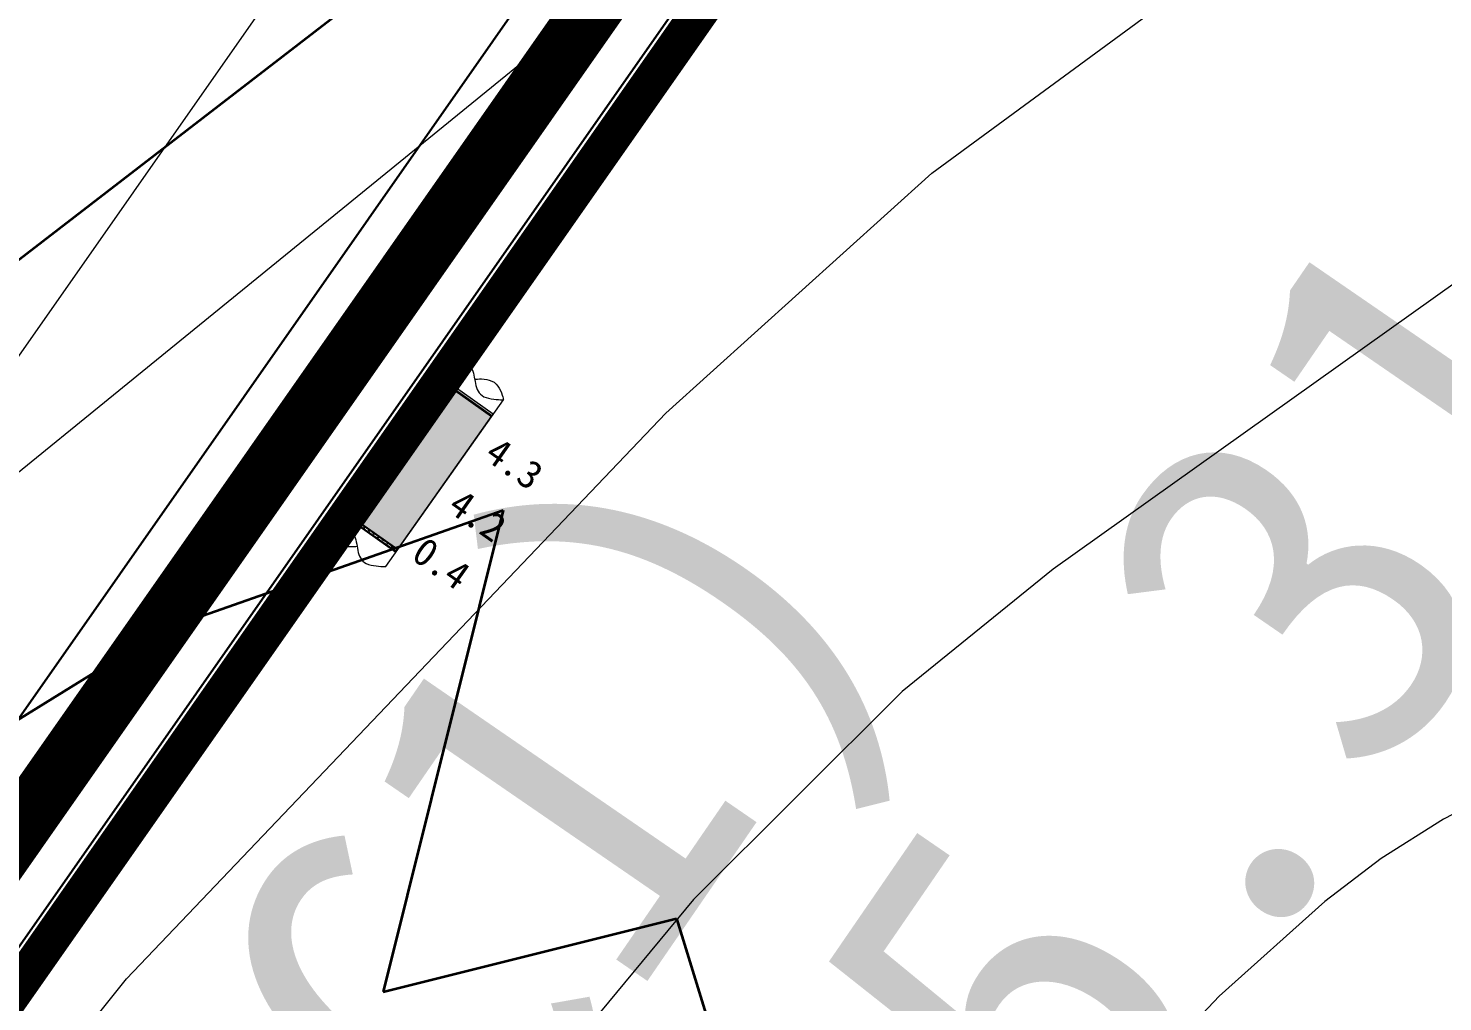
# Model space of a CAD drawing. Header units: inches. Extents: x 36473197 to 36486087, y 3899343 to 3911260.
# Drawn here: x 36480407.9 to 36480608.9, y 3905572.8 to 3905711.1 of the extents above; entities that cross this region are included whole.
import ezdxf

# ---------------------------------------------------------------- set-up
doc = ezdxf.new("R2010")
doc.units = ezdxf.units.IN
doc.header["$MEASUREMENT"] = 0
doc.linetypes.add('ACAD_ISO02W100', pattern=[15, 12, -3])
doc.linetypes.add('虚线', pattern=[0.0045, 0.00175, -0.001, 0.00175])
doc.layers.get('Defpoints').update_dxf_attribs({"lineweight": 0})
doc.layers.add('0，2022年3季度接续', color=3, linetype='Continuous')
doc.layers.add('0，2022年4季度接续', color=40, linetype='ACAD_ISO02W100')
for name, color, linetype, lineweight in [('4煤底板等值线', 7, 'Continuous', 0), ('可采边界', 7, 'Continuous', 0), ('四盘区泄水巷设计', 7, 'Continuous', 0), ('四盘区辅运巷', 7, 'Continuous', 0), ('小柱状', 7, 'Continuous', 0), ('居民地', 7, 'Continuous', 0), ('巷道', 7, 'Continuous', 0), ('巷道注记', 7, 'Continuous', 0)]:
    doc.layers.add(name, color=color, linetype=linetype, lineweight=lineweight)
doc.styles.add('仿宋', font='simfang.ttf')
doc.styles.add('宋体', font='SIMSUN.TTC')
doc.styles.add('黑体', font='simhei.ttf')
doc.dimstyles.get("Standard").update_dxf_attribs({"dimtxt": 30, "dimasz": 20, "dimexe": 0.18, "dimexo": 0.0625, "dimgap": 0.09, "dimtad": 1, "dimdec": 0, "dimzin": 0, "dimdsep": 46, "dimtxsty": '仿宋', "dimcen": 0.09, "dimclrd": 150, "dimclre": 150, "dimadec": 0, "dimazin": 0, "dimtfac": 1, "dimtdec": 0, "dimtofl": 0, "dimtmove": 0, "dimatfit": 3, "dimfxl": 1, "dimtolj": 1, "dimtzin": 0, "dimlwd": 0, "dimarcsym": 0})

# ---------------------------------------------------------------- blocks, each defined once
blk = doc.blocks.new('*D204')
at = {"layer": 'Defpoints', "color": 0, "transparency": 16777216}
for p in [(36476925.52, 3911082.36), (36486060.15, 3904950.04), (36485936.09, 3904772.87)]:
    blk.add_point(p, dxfattribs=at)
at = {"layer": '四盘区辅运巷', "color": 150, "lineweight": -2, "transparency": 16777216}
for p, q in [((36476925.55, 3911082.41), (36477049.68, 3911259.68)), ((36485936.12, 3904772.92), (36486060.25, 3904950.19))]:
    blk.add_line(p, q, dxfattribs=at)
at = {"layer": '四盘区辅运巷', "color": 150, "lineweight": 0, "transparency": 16777216}
blk.add_line((36477065.96, 3911248.06), (36486043.76, 3904961.51), dxfattribs=at)
at = {"layer": '四盘区辅运巷', "color": 150, "transparency": 16777216}
for points in [[(36477067.87, 3911250.79), (36477064.05, 3911245.33), (36477049.58, 3911259.53)], [(36486045.68, 3904964.24), (36486041.85, 3904958.78), (36486060.15, 3904950.04)]]:
    blk.add_solid(points, dxfattribs=at)
at = {"layer": '四盘区辅运巷', "color": 0, "transparency": 16777216, "insert": (36481563.62, 3908117.29), "char_height": 30, "attachment_point": 5, "rotation": 324.9991, "style": '仿宋'}
blk.add_mtext('\\A1;1100', dxfattribs=at)
blk = doc.blocks.new('*D224')
at = {"layer": 'Defpoints', "color": 0, "transparency": 16777216}
for p in [(36480515.91, 3905753.51), (36480019.68, 3905112.14), (36480051.32, 3905089.99)]:
    blk.add_point(p, dxfattribs=at)
at = {"layer": '可采边界', "color": 150, "lineweight": -2, "transparency": 16777216}
for p, q in [((36480515.86, 3905753.54), (36480484.13, 3905775.76)), ((36480051.27, 3905090.03), (36480019.54, 3905112.25))]:
    blk.add_line(p, q, dxfattribs=at)
at = {"layer": '可采边界', "color": 150, "lineweight": 0, "transparency": 16777216}
blk.add_line((36480472.81, 3905759.28), (36480031.16, 3905128.53), dxfattribs=at)
at = {"layer": '可采边界', "color": 150, "transparency": 16777216}
for points in [[(36480475.54, 3905757.36), (36480470.07, 3905761.19), (36480484.28, 3905775.66)], [(36480033.89, 3905126.61), (36480028.43, 3905130.44), (36480019.68, 3905112.14)]]:
    blk.add_solid(points, dxfattribs=at)
at = {"layer": '可采边界', "color": 0, "transparency": 16777216, "insert": (36480264.48, 3905435.15), "char_height": 30, "attachment_point": 5, "rotation": 235.0004, "style": '仿宋'}
blk.add_mtext('\\A1;810', dxfattribs=at)

msp = doc.modelspace()

# ---------------------------------------------------------------- hatches: boundary and pattern name
at = {"layer": '小柱状', "lineweight": 0}
h = msp.add_hatch(dxfattribs=at)
h.set_pattern_fill('细粒砂岩_1', color=256, scale=100, angle=-35, style=0, pattern_type=2)
h.set_pattern_definition([(145, (36480465.8457, 3905655.9683), (-0.344146, -0.49149), [0.007222, -0.592778]), (145, (36480465.8499, 3905655.9666), (-0.344146, -0.49149), [0.016, -0.584]), (145, (36480465.8525, 3905655.966), (-0.344146, -0.49149), [0.021, -0.579]), (145, (36480465.85494, 3905655.9655), (-0.344146, -0.49149), [0.02552, -0.57448]), (145, (36480465.8566, 3905655.9656), (-0.344146, -0.49149), [0.02812, -0.57188]), (145, (36480465.8582, 3905655.9657), (-0.344146, -0.49149), [0.03072, -0.56928]), (145, (36480465.85986, 3905655.96575), (-0.344146, -0.49149), [0.03332, -0.56668]), (145, (36480465.8614, 3905655.9659), (-0.344146, -0.49149), [0.035708, -0.564292]), (145, (36480465.8626, 3905655.96626), (-0.344146, -0.49149), [0.037246, -0.562754]), (145, (36480465.8638, 3905655.96664), (-0.344146, -0.49149), [0.038785, -0.561215]), (145, (36480465.865, 3905655.967), (-0.344146, -0.49149), [0.040323, -0.559677]), (145, (36480465.8662, 3905655.9674), (-0.344146, -0.49149), [0.04186, -0.55814]), (145, (36480465.86743, 3905655.9678), (-0.344146, -0.49149), [9e-17, -0.6]), (145, (36480465.86743, 3905655.9678), (-0.344146, -0.49149), [0.0434, -0.5566]), (145, (36480465.86833, 3905655.96836), (-0.344146, -0.49149), [0.0442, -0.5558]), (145, (36480465.86923, 3905655.96895), (-0.344146, -0.49149), [0.045, -0.555]), (145, (36480465.87013, 3905655.96954), (-0.344146, -0.49149), [0.0458, -0.5542]), (145, (36480465.87104, 3905655.97013), (-0.344146, -0.49149), [0.0466, -0.5534]), (145, (36480465.87194, 3905655.9707), (-0.344146, -0.49149), [0.0474, -0.5526]), (145, (36480465.87284, 3905655.9713), (-0.344146, -0.49149), [4e-17, -0.6]), (145, (36480465.87284, 3905655.9713), (-0.344146, -0.49149), [0.0482, -0.5518]), (145, (36480465.8735, 3905655.97205), (-0.344146, -0.49149), [0.048477, -0.551523]), (145, (36480465.8742, 3905655.9728), (-0.344146, -0.49149), [0.048754, -0.551246]), (145, (36480465.8749, 3905655.97353), (-0.344146, -0.49149), [0.04903, -0.55097]), (145, (36480465.8756, 3905655.9743), (-0.344146, -0.49149), [0.049308, -0.550692]), (145, (36480465.8763, 3905655.975), (-0.344146, -0.49149), [0.049585, -0.550415]), (145, (36480465.87696, 3905655.97575), (-0.344146, -0.49149), [0.04986, -0.55014]), (145, (36480465.87753, 3905655.97657), (-0.344146, -0.49149), [0.04986, -0.55014]), (145, (36480465.878, 3905655.97747), (-0.344146, -0.49149), [0.049585, -0.550415]), (145, (36480465.87845, 3905655.97837), (-0.344146, -0.49149), [0.049308, -0.550692]), (145, (36480465.8789, 3905655.97926), (-0.344146, -0.49149), [0.04903, -0.55097]), (145, (36480465.8794, 3905655.98016), (-0.344146, -0.49149), [0.048754, -0.551246]), (145, (36480465.87983, 3905655.98106), (-0.344146, -0.49149), [0.048477, -0.551523]), (145, (36480465.8803, 3905655.98196), (-0.344146, -0.49149), [0.0482, -0.5518]), (145, (36480465.8408, 3905656.0096), (-0.344146, -0.49149), [4e-17, -0.6]), (145, (36480465.88054, 3905655.983), (-0.344146, -0.49149), [0.0474, -0.5526]), (145, (36480465.8808, 3905655.98406), (-0.344146, -0.49149), [0.0466, -0.5534]), (145, (36480465.88103, 3905655.9851), (-0.344146, -0.49149), [0.0458, -0.5542]), (145, (36480465.8813, 3905655.98615), (-0.344146, -0.49149), [0.045, -0.555]), (145, (36480465.8815, 3905655.9872), (-0.344146, -0.49149), [0.0442, -0.5558]), (145, (36480465.88177, 3905655.98825), (-0.344146, -0.49149), [0.0434, -0.5566]), (145, (36480465.8462, 3905656.01314), (-0.344146, -0.49149), [0, -0.6]), (145, (36480465.8817, 3905655.9895), (-0.344146, -0.49149), [0.04186, -0.55814]), (145, (36480465.88166, 3905655.9908), (-0.344146, -0.49149), [0.040323, -0.559677]), (145, (36480465.8816, 3905655.99203), (-0.344146, -0.49149), [0.038785, -0.561215]), (145, (36480465.88154, 3905655.9933), (-0.344146, -0.49149), [0.037246, -0.562754]), (145, (36480465.8815, 3905655.99455), (-0.344146, -0.49149), [0.035708, -0.564292]), (145, (36480465.8811, 3905655.99606), (-0.344146, -0.49149), [0.03332, -0.56668]), (145, (36480465.8806, 3905655.9976), (-0.344146, -0.49149), [0.03072, -0.56928]), (145, (36480465.8801, 3905655.9992), (-0.344146, -0.49149), [0.02812, -0.57188]), (145, (36480465.8796, 3905656.00075), (-0.344146, -0.49149), [0.02552, -0.57448]), (145, (36480465.87833, 3905656.00287), (-0.344146, -0.49149), [0.021, -0.579]), (145, (36480465.87686, 3905656.0051), (-0.344146, -0.49149), [0.016, -0.584]), (145, (36480465.8749, 3905656.00746), (-0.344146, -0.49149), [0.01011, -0.58989]), (145, (36480465.7848, 3905656.0082), (-0.344146, -0.49149), [0.007222, -0.592778]), (145, (36480465.78895, 3905656.0065), (-0.344146, -0.49149), [0.016, -0.584]), (145, (36480465.79157, 3905656.0059), (-0.344146, -0.49149), [0.021, -0.579]), (145, (36480465.794, 3905656.0054), (-0.344146, -0.49149), [0.02552, -0.57448]), (145, (36480465.7956, 3905656.0055), (-0.344146, -0.49149), [0.02812, -0.57188]), (145, (36480465.79727, 3905656.00555), (-0.344146, -0.49149), [0.03072, -0.56928]), (145, (36480465.7989, 3905656.0056), (-0.344146, -0.49149), [0.03332, -0.56668]), (145, (36480465.80046, 3905656.00576), (-0.344146, -0.49149), [0.035708, -0.564292]), (145, (36480465.80166, 3905656.00613), (-0.344146, -0.49149), [0.037246, -0.562754]), (145, (36480465.80287, 3905656.0065), (-0.344146, -0.49149), [0.038785, -0.561215]), (145, (36480465.80407, 3905656.0069), (-0.344146, -0.49149), [0.040323, -0.559677]), (145, (36480465.8053, 3905656.00727), (-0.344146, -0.49149), [0.04186, -0.55814]), (145, (36480465.8065, 3905656.00765), (-0.344146, -0.49149), [2e-17, -0.6]), (145, (36480465.8065, 3905656.00765), (-0.344146, -0.49149), [0.0434, -0.5566]), (145, (36480465.8074, 3905656.00823), (-0.344146, -0.49149), [0.0442, -0.5558]), (145, (36480465.8083, 3905656.0088), (-0.344146, -0.49149), [0.045, -0.555]), (145, (36480465.8092, 3905656.0094), (-0.344146, -0.49149), [0.0458, -0.5542]), (145, (36480465.8101, 3905656.01), (-0.344146, -0.49149), [0.0466, -0.5534]), (145, (36480465.811, 3905656.0106), (-0.344146, -0.49149), [0.0474, -0.5526]), (145, (36480465.8119, 3905656.0112), (-0.344146, -0.49149), [2e-17, -0.6]), (145, (36480465.8119, 3905656.0112), (-0.344146, -0.49149), [0.0482, -0.5518]), (145, (36480465.8126, 3905656.0119), (-0.344146, -0.49149), [0.048477, -0.551523]), (145, (36480465.81326, 3905656.01266), (-0.344146, -0.49149), [0.048754, -0.551246]), (145, (36480465.81395, 3905656.0134), (-0.344146, -0.49149), [0.04903, -0.55097]), (145, (36480465.81463, 3905656.01414), (-0.344146, -0.49149), [0.049308, -0.550692]), (145, (36480465.8153, 3905656.0149), (-0.344146, -0.49149), [0.049585, -0.550415]), (145, (36480465.816, 3905656.0156), (-0.344146, -0.49149), [0.04986, -0.55014]), (145, (36480465.8166, 3905656.01644), (-0.344146, -0.49149), [0.04986, -0.55014]), (145, (36480465.81704, 3905656.01734), (-0.344146, -0.49149), [0.049585, -0.550415]), (145, (36480465.8175, 3905656.01824), (-0.344146, -0.49149), [0.049308, -0.550692]), (145, (36480465.81796, 3905656.01914), (-0.344146, -0.49149), [0.04903, -0.55097]), (145, (36480465.8184, 3905656.02004), (-0.344146, -0.49149), [0.048754, -0.551246]), (145, (36480465.8189, 3905656.02093), (-0.344146, -0.49149), [0.048477, -0.551523]), (145, (36480465.81934, 3905656.02183), (-0.344146, -0.49149), [0.0482, -0.5518]), (145, (36480465.77986, 3905656.0495), (-0.344146, -0.49149), [0, -0.6]), (145, (36480465.8196, 3905656.0229), (-0.344146, -0.49149), [0.0474, -0.5526]), (145, (36480465.81983, 3905656.0239), (-0.344146, -0.49149), [0.0466, -0.5534]), (145, (36480465.8201, 3905656.025), (-0.344146, -0.49149), [0.0458, -0.5542]), (145, (36480465.8203, 3905656.026), (-0.344146, -0.49149), [0.045, -0.555]), (145, (36480465.8206, 3905656.0271), (-0.344146, -0.49149), [0.0442, -0.5558]), (145, (36480465.8208, 3905656.0281), (-0.344146, -0.49149), [0.0434, -0.5566]), (145, (36480465.78526, 3905656.053), (-0.344146, -0.49149), [4e-17, -0.6]), (145, (36480465.82076, 3905656.0294), (-0.344146, -0.49149), [0.04186, -0.55814]), (145, (36480465.8207, 3905656.03064), (-0.344146, -0.49149), [0.040323, -0.559677]), (145, (36480465.82065, 3905656.0319), (-0.344146, -0.49149), [0.038785, -0.561215]), (145, (36480465.8206, 3905656.03317), (-0.344146, -0.49149), [0.037246, -0.562754]), (145, (36480465.82053, 3905656.0344), (-0.344146, -0.49149), [0.035708, -0.564292]), (145, (36480465.8201, 3905656.0359), (-0.344146, -0.49149), [0.03332, -0.56668]), (145, (36480465.81964, 3905656.0375), (-0.344146, -0.49149), [0.03072, -0.56928]), (145, (36480465.81915, 3905656.03906), (-0.344146, -0.49149), [0.02812, -0.57188]), (145, (36480465.81866, 3905656.0406), (-0.344146, -0.49149), [0.02552, -0.57448]), (145, (36480465.8174, 3905656.04274), (-0.344146, -0.49149), [0.021, -0.579]), (145, (36480465.8159, 3905656.045), (-0.344146, -0.49149), [0.016, -0.584]), (145, (36480465.81395, 3905656.04734), (-0.344146, -0.49149), [0.01011, -0.58989]), (145, (36480465.72294, 3905656.0543), (-0.344146, -0.49149), [0.007222, -0.592778]), (145, (36480465.7271, 3905656.0526), (-0.344146, -0.49149), [0.016, -0.584]), (145, (36480465.7297, 3905656.052), (-0.344146, -0.49149), [0.021, -0.579]), (145, (36480465.73215, 3905656.0515), (-0.344146, -0.49149), [0.02552, -0.57448]), (145, (36480465.7338, 3905656.0516), (-0.344146, -0.49149), [0.02812, -0.57188]), (145, (36480465.73543, 3905656.05165), (-0.344146, -0.49149), [0.03072, -0.56928]), (145, (36480465.73707, 3905656.0517), (-0.344146, -0.49149), [0.03332, -0.56668]), (145, (36480465.7386, 3905656.05186), (-0.344146, -0.49149), [0.035708, -0.564292]), (145, (36480465.7398, 3905656.05224), (-0.344146, -0.49149), [0.037246, -0.562754]), (145, (36480465.741, 3905656.0526), (-0.344146, -0.49149), [0.038785, -0.561215]), (145, (36480465.74223, 3905656.053), (-0.344146, -0.49149), [0.040323, -0.559677]), (145, (36480465.74344, 3905656.0534), (-0.344146, -0.49149), [0.04186, -0.55814]), (145, (36480465.74464, 3905656.05375), (-0.344146, -0.49149), [0, -0.6]), (145, (36480465.74464, 3905656.05375), (-0.344146, -0.49149), [0.0434, -0.5566]), (145, (36480465.74554, 3905656.05434), (-0.344146, -0.49149), [0.0442, -0.5558]), (145, (36480465.74644, 3905656.05493), (-0.344146, -0.49149), [0.045, -0.555]), (145, (36480465.74734, 3905656.0555), (-0.344146, -0.49149), [0.0458, -0.5542]), (145, (36480465.74824, 3905656.0561), (-0.344146, -0.49149), [0.0466, -0.5534]), (145, (36480465.74915, 3905656.0567), (-0.344146, -0.49149), [0.0474, -0.5526]), (145, (36480465.75005, 3905656.0573), (-0.344146, -0.49149), [3e-17, -0.6]), (145, (36480465.75005, 3905656.0573), (-0.344146, -0.49149), [0.0482, -0.5518]), (145, (36480465.75073, 3905656.05803), (-0.344146, -0.49149), [0.048477, -0.551523]), (145, (36480465.7514, 3905656.05877), (-0.344146, -0.49149), [0.048754, -0.551246]), (145, (36480465.7521, 3905656.0595), (-0.344146, -0.49149), [0.04903, -0.55097]), (145, (36480465.7528, 3905656.06025), (-0.344146, -0.49149), [0.049308, -0.550692]), (145, (36480465.7535, 3905656.061), (-0.344146, -0.49149), [0.049585, -0.550415]), (145, (36480465.75417, 3905656.0617), (-0.344146, -0.49149), [0.04986, -0.55014]), (145, (36480465.75474, 3905656.06255), (-0.344146, -0.49149), [0.04986, -0.55014]), (145, (36480465.7552, 3905656.06345), (-0.344146, -0.49149), [0.049585, -0.550415]), (145, (36480465.75566, 3905656.06434), (-0.344146, -0.49149), [0.049308, -0.550692]), (145, (36480465.7561, 3905656.06524), (-0.344146, -0.49149), [0.04903, -0.55097]), (145, (36480465.7566, 3905656.06614), (-0.344146, -0.49149), [0.048754, -0.551246]), (145, (36480465.75704, 3905656.06704), (-0.344146, -0.49149), [0.048477, -0.551523]), (145, (36480465.7575, 3905656.06794), (-0.344146, -0.49149), [0.0482, -0.5518]), (145, (36480465.718, 3905656.0956), (-0.344146, -0.49149), [3e-17, -0.6]), (145, (36480465.75775, 3905656.069), (-0.344146, -0.49149), [0.0474, -0.5526]), (145, (36480465.758, 3905656.07004), (-0.344146, -0.49149), [0.0466, -0.5534]), (145, (36480465.75824, 3905656.0711), (-0.344146, -0.49149), [0.0458, -0.5542]), (145, (36480465.7585, 3905656.07213), (-0.344146, -0.49149), [0.045, -0.555]), (145, (36480465.75873, 3905656.0732), (-0.344146, -0.49149), [0.0442, -0.5558]), (145, (36480465.759, 3905656.07423), (-0.344146, -0.49149), [0.0434, -0.5566]), (145, (36480465.7234, 3905656.0991), (-0.344146, -0.49149), [3e-17, -0.6]), (145, (36480465.7589, 3905656.0755), (-0.344146, -0.49149), [0.04186, -0.55814]), (145, (36480465.75887, 3905656.07675), (-0.344146, -0.49149), [0.040323, -0.559677]), (145, (36480465.7588, 3905656.078), (-0.344146, -0.49149), [0.038785, -0.561215]), (145, (36480465.75875, 3905656.0793), (-0.344146, -0.49149), [0.037246, -0.562754]), (145, (36480465.7587, 3905656.08053), (-0.344146, -0.49149), [0.035708, -0.564292]), (145, (36480465.7583, 3905656.08204), (-0.344146, -0.49149), [0.03332, -0.56668]), (145, (36480465.7578, 3905656.0836), (-0.344146, -0.49149), [0.03072, -0.56928]), (145, (36480465.7573, 3905656.08517), (-0.344146, -0.49149), [0.02812, -0.57188]), (145, (36480465.7568, 3905656.08673), (-0.344146, -0.49149), [0.02552, -0.57448]), (145, (36480465.75554, 3905656.08885), (-0.344146, -0.49149), [0.021, -0.579]), (145, (36480465.75407, 3905656.0911), (-0.344146, -0.49149), [0.016, -0.584]), (145, (36480465.7521, 3905656.09344), (-0.344146, -0.49149), [0.01011, -0.58989]), (145, (36480465.4279, 3905655.89465), (-0.344146, -0.49149), [0.007222, -0.592778]), (145, (36480465.4321, 3905655.89295), (-0.344146, -0.49149), [0.016, -0.584]), (145, (36480465.4347, 3905655.89233), (-0.344146, -0.49149), [0.021, -0.579]), (145, (36480465.4371, 3905655.89186), (-0.344146, -0.49149), [0.02552, -0.57448]), (145, (36480465.43876, 3905655.8919), (-0.344146, -0.49149), [0.02812, -0.57188]), (145, (36480465.4404, 3905655.892), (-0.344146, -0.49149), [0.03072, -0.56928]), (145, (36480465.44204, 3905655.8921), (-0.344146, -0.49149), [0.03332, -0.56668]), (145, (36480465.4436, 3905655.8922), (-0.344146, -0.49149), [0.035708, -0.564292]), (145, (36480465.4448, 3905655.8926), (-0.344146, -0.49149), [0.037246, -0.562754]), (145, (36480465.446, 3905655.89297), (-0.344146, -0.49149), [0.038785, -0.561215]), (145, (36480465.4472, 3905655.89334), (-0.344146, -0.49149), [0.040323, -0.559677]), (145, (36480465.4484, 3905655.8937), (-0.344146, -0.49149), [0.04186, -0.55814]), (145, (36480465.4496, 3905655.8941), (-0.344146, -0.49149), [1e-17, -0.6]), (145, (36480465.4496, 3905655.8941), (-0.344146, -0.49149), [0.0434, -0.5566]), (145, (36480465.4505, 3905655.8947), (-0.344146, -0.49149), [0.0442, -0.5558]), (145, (36480465.4514, 3905655.8953), (-0.344146, -0.49149), [0.045, -0.555]), (145, (36480465.4523, 3905655.89587), (-0.344146, -0.49149), [0.0458, -0.5542]), (145, (36480465.4532, 3905655.89646), (-0.344146, -0.49149), [0.0466, -0.5534]), (145, (36480465.4541, 3905655.89705), (-0.344146, -0.49149), [0.0474, -0.5526]), (145, (36480465.455, 3905655.89764), (-0.344146, -0.49149), [0, -0.6]), (145, (36480465.455, 3905655.89764), (-0.344146, -0.49149), [0.0482, -0.5518]), (145, (36480465.4557, 3905655.8984), (-0.344146, -0.49149), [0.048477, -0.551523]), (145, (36480465.4564, 3905655.8991), (-0.344146, -0.49149), [0.048754, -0.551246]), (145, (36480465.4571, 3905655.89986), (-0.344146, -0.49149), [0.04903, -0.55097]), (145, (36480465.45777, 3905655.9006), (-0.344146, -0.49149), [0.049308, -0.550692]), (145, (36480465.45845, 3905655.90134), (-0.344146, -0.49149), [0.049585, -0.550415]), (145, (36480465.45914, 3905655.9021), (-0.344146, -0.49149), [0.04986, -0.55014]), (145, (36480465.4597, 3905655.9029), (-0.344146, -0.49149), [0.04986, -0.55014]), (145, (36480465.4602, 3905655.9038), (-0.344146, -0.49149), [0.049585, -0.550415]), (145, (36480465.46064, 3905655.9047), (-0.344146, -0.49149), [0.049308, -0.550692]), (145, (36480465.4611, 3905655.9056), (-0.344146, -0.49149), [0.04903, -0.55097]), (145, (36480465.46156, 3905655.9065), (-0.344146, -0.49149), [0.048754, -0.551246]), (145, (36480465.462, 3905655.9074), (-0.344146, -0.49149), [0.048477, -0.551523]), (145, (36480465.4625, 3905655.9083), (-0.344146, -0.49149), [0.0482, -0.5518]), (145, (36480465.423, 3905655.93593), (-0.344146, -0.49149), [2e-17, -0.6]), (145, (36480465.4627, 3905655.90934), (-0.344146, -0.49149), [0.0474, -0.5526]), (145, (36480465.46297, 3905655.9104), (-0.344146, -0.49149), [0.0466, -0.5534]), (145, (36480465.4632, 3905655.91143), (-0.344146, -0.49149), [0.0458, -0.5542]), (145, (36480465.46346, 3905655.9125), (-0.344146, -0.49149), [0.045, -0.555]), (145, (36480465.4637, 3905655.91353), (-0.344146, -0.49149), [0.0442, -0.5558]), (145, (36480465.46395, 3905655.9146), (-0.344146, -0.49149), [0.0434, -0.5566]), (145, (36480465.4284, 3905655.9395), (-0.344146, -0.49149), [4e-17, -0.6]), (145, (36480465.4639, 3905655.91584), (-0.344146, -0.49149), [0.04186, -0.55814]), (145, (36480465.46384, 3905655.9171), (-0.344146, -0.49149), [0.040323, -0.559677]), (145, (36480465.4638, 3905655.91836), (-0.344146, -0.49149), [0.038785, -0.561215]), (145, (36480465.4637, 3905655.9196), (-0.344146, -0.49149), [0.037246, -0.562754]), (145, (36480465.46367, 3905655.9209), (-0.344146, -0.49149), [0.035708, -0.564292]), (145, (36480465.46326, 3905655.9224), (-0.344146, -0.49149), [0.03332, -0.56668]), (145, (36480465.4628, 3905655.92395), (-0.344146, -0.49149), [0.03072, -0.56928]), (145, (36480465.4623, 3905655.9255), (-0.344146, -0.49149), [0.02812, -0.57188]), (145, (36480465.4618, 3905655.9271), (-0.344146, -0.49149), [0.02552, -0.57448]), (145, (36480465.4605, 3905655.9292), (-0.344146, -0.49149), [0.021, -0.579]), (145, (36480465.45904, 3905655.93145), (-0.344146, -0.49149), [0.016, -0.584]), (145, (36480465.4571, 3905655.9338), (-0.344146, -0.49149), [0.01011, -0.58989]), (145, (36480465.36696, 3905655.9345), (-0.344146, -0.49149), [0.007222, -0.592778]), (145, (36480465.3711, 3905655.9328), (-0.344146, -0.49149), [0.016, -0.584]), (145, (36480465.37375, 3905655.9322), (-0.344146, -0.49149), [0.021, -0.579]), (145, (36480465.3762, 3905655.9317), (-0.344146, -0.49149), [0.02552, -0.57448]), (145, (36480465.3778, 3905655.9318), (-0.344146, -0.49149), [0.02812, -0.57188]), (145, (36480465.37945, 3905655.9319), (-0.344146, -0.49149), [0.03072, -0.56928]), (145, (36480465.3811, 3905655.93195), (-0.344146, -0.49149), [0.03332, -0.56668]), (145, (36480465.38264, 3905655.9321), (-0.344146, -0.49149), [0.035708, -0.564292]), (145, (36480465.38384, 3905655.93246), (-0.344146, -0.49149), [0.037246, -0.562754]), (145, (36480465.38505, 3905655.93284), (-0.344146, -0.49149), [0.038785, -0.561215]), (145, (36480465.38625, 3905655.9332), (-0.344146, -0.49149), [0.040323, -0.559677]), (145, (36480465.38745, 3905655.9336), (-0.344146, -0.49149), [0.04186, -0.55814]), (145, (36480465.38866, 3905655.934), (-0.344146, -0.49149), [0, -0.6]), (145, (36480465.38866, 3905655.934), (-0.344146, -0.49149), [0.0434, -0.5566]), (145, (36480465.38956, 3905655.93456), (-0.344146, -0.49149), [0.0442, -0.5558]), (145, (36480465.39046, 3905655.93515), (-0.344146, -0.49149), [0.045, -0.555]), (145, (36480465.39136, 3905655.93574), (-0.344146, -0.49149), [0.0458, -0.5542]), (145, (36480465.39226, 3905655.93633), (-0.344146, -0.49149), [0.0466, -0.5534]), (145, (36480465.39316, 3905655.9369), (-0.344146, -0.49149), [0.0474, -0.5526]), (145, (36480465.39407, 3905655.9375), (-0.344146, -0.49149), [2e-17, -0.6]), (145, (36480465.39407, 3905655.9375), (-0.344146, -0.49149), [0.0482, -0.5518]), (145, (36480465.39475, 3905655.93825), (-0.344146, -0.49149), [0.048477, -0.551523]), (145, (36480465.39544, 3905655.939), (-0.344146, -0.49149), [0.048754, -0.551246]), (145, (36480465.3961, 3905655.93973), (-0.344146, -0.49149), [0.04903, -0.55097]), (145, (36480465.3968, 3905655.94047), (-0.344146, -0.49149), [0.049308, -0.550692]), (145, (36480465.3975, 3905655.9412), (-0.344146, -0.49149), [0.049585, -0.550415]), (145, (36480465.3982, 3905655.94195), (-0.344146, -0.49149), [0.04986, -0.55014]), (145, (36480465.39876, 3905655.94277), (-0.344146, -0.49149), [0.04986, -0.55014]), (145, (36480465.3992, 3905655.94367), (-0.344146, -0.49149), [0.049585, -0.550415]), (145, (36480465.3997, 3905655.94457), (-0.344146, -0.49149), [0.049308, -0.550692]), (145, (36480465.40014, 3905655.94546), (-0.344146, -0.49149), [0.04903, -0.55097]), (145, (36480465.4006, 3905655.94636), (-0.344146, -0.49149), [0.048754, -0.551246]), (145, (36480465.40106, 3905655.94726), (-0.344146, -0.49149), [0.048477, -0.551523]), (145, (36480465.4015, 3905655.94816), (-0.344146, -0.49149), [0.0482, -0.5518]), (145, (36480465.36204, 3905655.9758), (-0.344146, -0.49149), [2e-17, -0.6]), (145, (36480465.40177, 3905655.9492), (-0.344146, -0.49149), [0.0474, -0.5526]), (145, (36480465.402, 3905655.95026), (-0.344146, -0.49149), [0.0466, -0.5534]), (145, (36480465.40226, 3905655.9513), (-0.344146, -0.49149), [0.0458, -0.5542]), (145, (36480465.4025, 3905655.95235), (-0.344146, -0.49149), [0.045, -0.555]), (145, (36480465.40275, 3905655.9534), (-0.344146, -0.49149), [0.0442, -0.5558]), (145, (36480465.403, 3905655.95445), (-0.344146, -0.49149), [0.0434, -0.5566]), (145, (36480465.36745, 3905655.97934), (-0.344146, -0.49149), [2e-17, -0.6]), (145, (36480465.40294, 3905655.9557), (-0.344146, -0.49149), [0.04186, -0.55814]), (145, (36480465.4029, 3905655.957), (-0.344146, -0.49149), [0.040323, -0.559677]), (145, (36480465.4028, 3905655.95823), (-0.344146, -0.49149), [0.038785, -0.561215]), (145, (36480465.4028, 3905655.9595), (-0.344146, -0.49149), [0.037246, -0.562754]), (145, (36480465.4027, 3905655.96075), (-0.344146, -0.49149), [0.035708, -0.564292]), (145, (36480465.4023, 3905655.96226), (-0.344146, -0.49149), [0.03332, -0.56668]), (145, (36480465.4018, 3905655.9638), (-0.344146, -0.49149), [0.03072, -0.56928]), (145, (36480465.4013, 3905655.9654), (-0.344146, -0.49149), [0.02812, -0.57188]), (145, (36480465.40084, 3905655.96695), (-0.344146, -0.49149), [0.02552, -0.57448]), (145, (36480465.39956, 3905655.96907), (-0.344146, -0.49149), [0.021, -0.579]), (145, (36480465.3981, 3905655.9713), (-0.344146, -0.49149), [0.016, -0.584]), (145, (36480465.39613, 3905655.97366), (-0.344146, -0.49149), [0.01011, -0.58989]), (145, (36480465.3051, 3905655.9806), (-0.344146, -0.49149), [0.007222, -0.592778]), (145, (36480465.3093, 3905655.9789), (-0.344146, -0.49149), [0.016, -0.584]), (145, (36480465.3119, 3905655.9783), (-0.344146, -0.49149), [0.021, -0.579]), (145, (36480465.31434, 3905655.97783), (-0.344146, -0.49149), [0.02552, -0.57448]), (145, (36480465.316, 3905655.9779), (-0.344146, -0.49149), [0.02812, -0.57188]), (145, (36480465.3176, 3905655.978), (-0.344146, -0.49149), [0.03072, -0.56928]), (145, (36480465.31925, 3905655.97806), (-0.344146, -0.49149), [0.03332, -0.56668]), (145, (36480465.3208, 3905655.9782), (-0.344146, -0.49149), [0.035708, -0.564292]), (145, (36480465.322, 3905655.97857), (-0.344146, -0.49149), [0.037246, -0.562754]), (145, (36480465.3232, 3905655.97895), (-0.344146, -0.49149), [0.038785, -0.561215]), (145, (36480465.3244, 3905655.9793), (-0.344146, -0.49149), [0.040323, -0.559677]), (145, (36480465.3256, 3905655.9797), (-0.344146, -0.49149), [0.04186, -0.55814]), (145, (36480465.3268, 3905655.9801), (-0.344146, -0.49149), [2e-17, -0.6]), (145, (36480465.3268, 3905655.9801), (-0.344146, -0.49149), [0.0434, -0.5566]), (145, (36480465.3277, 3905655.98067), (-0.344146, -0.49149), [0.0442, -0.5558]), (145, (36480465.3286, 3905655.98126), (-0.344146, -0.49149), [0.045, -0.555]), (145, (36480465.3295, 3905655.98185), (-0.344146, -0.49149), [0.0458, -0.5542]), (145, (36480465.3304, 3905655.98244), (-0.344146, -0.49149), [0.0466, -0.5534]), (145, (36480465.3313, 3905655.983), (-0.344146, -0.49149), [0.0474, -0.5526]), (145, (36480465.3322, 3905655.9836), (-0.344146, -0.49149), [0, -0.6]), (145, (36480465.3322, 3905655.9836), (-0.344146, -0.49149), [0.0482, -0.5518]), (145, (36480465.3329, 3905655.98436), (-0.344146, -0.49149), [0.048477, -0.551523]), (145, (36480465.3336, 3905655.9851), (-0.344146, -0.49149), [0.048754, -0.551246]), (145, (36480465.3343, 3905655.98584), (-0.344146, -0.49149), [0.04903, -0.55097]), (145, (36480465.335, 3905655.9866), (-0.344146, -0.49149), [0.049308, -0.550692]), (145, (36480465.33566, 3905655.9873), (-0.344146, -0.49149), [0.049585, -0.550415]), (145, (36480465.33635, 3905655.98806), (-0.344146, -0.49149), [0.04986, -0.55014]), (145, (36480465.3369, 3905655.9889), (-0.344146, -0.49149), [0.04986, -0.55014]), (145, (36480465.3374, 3905655.9898), (-0.344146, -0.49149), [0.049585, -0.550415]), (145, (36480465.33784, 3905655.9907), (-0.344146, -0.49149), [0.049308, -0.550692]), (145, (36480465.3383, 3905655.9916), (-0.344146, -0.49149), [0.04903, -0.55097]), (145, (36480465.33876, 3905655.99247), (-0.344146, -0.49149), [0.048754, -0.551246]), (145, (36480465.3392, 3905655.99337), (-0.344146, -0.49149), [0.048477, -0.551523]), (145, (36480465.3397, 3905655.99427), (-0.344146, -0.49149), [0.0482, -0.5518]), (145, (36480465.3002, 3905656.0219), (-0.344146, -0.49149), [0, -0.6]), (145, (36480465.33993, 3905655.9953), (-0.344146, -0.49149), [0.0474, -0.5526]), (145, (36480465.3402, 3905655.99636), (-0.344146, -0.49149), [0.0466, -0.5534]), (145, (36480465.3404, 3905655.9974), (-0.344146, -0.49149), [0.0458, -0.5542]), (145, (36480465.34067, 3905655.99846), (-0.344146, -0.49149), [0.045, -0.555]), (145, (36480465.3409, 3905655.9995), (-0.344146, -0.49149), [0.0442, -0.5558]), (145, (36480465.34116, 3905656.00056), (-0.344146, -0.49149), [0.0434, -0.5566]), (145, (36480465.3056, 3905656.02545), (-0.344146, -0.49149), [4e-17, -0.6]), (145, (36480465.3411, 3905656.0018), (-0.344146, -0.49149), [0.04186, -0.55814]), (145, (36480465.34105, 3905656.0031), (-0.344146, -0.49149), [0.040323, -0.559677]), (145, (36480465.341, 3905656.00434), (-0.344146, -0.49149), [0.038785, -0.561215]), (145, (36480465.34093, 3905656.0056), (-0.344146, -0.49149), [0.037246, -0.562754]), (145, (36480465.3409, 3905656.00686), (-0.344146, -0.49149), [0.035708, -0.564292]), (145, (36480465.3405, 3905656.00836), (-0.344146, -0.49149), [0.03332, -0.56668]), (145, (36480465.34, 3905656.0099), (-0.344146, -0.49149), [0.03072, -0.56928]), (145, (36480465.3395, 3905656.0115), (-0.344146, -0.49149), [0.02812, -0.57188]), (145, (36480465.339, 3905656.01306), (-0.344146, -0.49149), [0.02552, -0.57448]), (145, (36480465.3377, 3905656.0152), (-0.344146, -0.49149), [0.021, -0.579]), (145, (36480465.33625, 3905656.0174), (-0.344146, -0.49149), [0.016, -0.584]), (145, (36480465.3343, 3905656.0198), (-0.344146, -0.49149), [0.01011, -0.58989])])
h.paths.add_polyline_path([(36480465.59, 3905661.76), (36480473.76, 3905655.99), (36480473.99, 3905656.32), (36480465.82, 3905662.08)], flags=17)
at = {"layer": '小柱状'}
msp.add_hatch(color=7, dxfattribs=at).paths.add_polyline_path([(36480452.27, 3905642.87), (36480460.44, 3905637.1), (36480473.81, 3905656.06), (36480465.64, 3905661.83)], flags=17)
at = {"layer": '小柱状', "lineweight": 0}
h = msp.add_hatch(dxfattribs=at)
h.set_pattern_fill('泥岩_1_1', color=256, scale=133.333333, angle=-35, style=0, pattern_type=2)
h.set_pattern_definition([(145, (36480451.8165, 3905636.5814), (-0.45886, -0.65532), [0.266667, -0.533333]), (325, (36480452.1551, 3905636.8326), (0.45886, 0.65532), [0.266667, -0.533333]), (325, (36480451.65814, 3905636.93644), (0.45886, 0.65532), []), (325, (36480451.4287, 3905636.6088), (0.45886, 0.65532), [])])
h.paths.add_polyline_path([(36480451.99, 3905642.47), (36480460.16, 3905636.71), (36480460.39, 3905637.03), (36480452.22, 3905642.8)], flags=17)

# ---------------------------------------------------------------- linework, layer by layer
at = {"layer": '0，2022年3季度接续', "color": 160, "const_width": 5.29}
msp.add_lwpolyline([(36480362.18, 3905511.84), (36480504.57, 3905412.13), (36480715.26, 3905710.93), (36480571.89, 3905811.32), (36480362.18, 3905511.84)], dxfattribs=at)
at = {"layer": '0，2022年4季度接续', "color": 5, "linetype": 'ACAD_ISO02W100', "ltscale": 5, "const_width": 8.46}
msp.add_lwpolyline([(36480515.91, 3905753.51), (36480445.64, 3905653.14)], dxfattribs=at)
at = {"layer": '0，2022年4季度接续', "color": 3, "linetype": 'ACAD_ISO02W100', "ltscale": 5, "const_width": 8.46}
msp.add_lwpolyline([(36480445.64, 3905653.14), (36480051.32, 3905089.99)], dxfattribs=at)
at = {"layer": '4煤底板等值线', "color": 7, "linetype": 'Continuous', "lineweight": 0, "flags": 128}
for points in [[(36480384.5, 3905529.47), (36480421.87, 3905576.08), (36480498.52, 3905656.42), (36480536.34, 3905690.54), (36480594.53, 3905733.28), (36480617.17, 3905753.49), (36480634.28, 3905771.86), (36480643.35, 3905783.62), (36480648.64, 3905791.88), (36480652.69, 3905800.06), (36480659.25, 3905817.24), (36480685.74, 3905922.33)], [(36480741.04, 3905881.46), (36480729.45, 3905815.81), (36480726.35, 3905805.49), (36480718.34, 3905785.38), (36480708.52, 3905766.07), (36480700.01, 3905752.32), (36480693.72, 3905743.62), (36480690.34, 3905739.48), (36480683.09, 3905731.87), (36480621.43, 3905682.58), (36480553.56, 3905634.3), (36480532.09, 3905616.89), (36480502.47, 3905587.36), (36480475.76, 3905555.13), (36480451.52, 3905518.94), (36480430.15, 3905479.78), (36480421.46, 3905459.15), (36480419.18, 3905452.09), (36480415.99, 3905436.9), (36480409.45, 3905390.27), (36480404.41, 3905368.91)], [(36480380.49, 3905626.96), (36480508.36, 3905731), (36480561.6, 3905781.57), (36480580.21, 3905801.82), (36480597.04, 3905823.27), (36480604.52, 3905834.66), (36480611.89, 3905848.32), (36480617.95, 3905862.59)], [(36480380.49, 3905626.96), (36480508.36, 3905731), (36480561.6, 3905781.57), (36480580.21, 3905801.82), (36480597.04, 3905823.27), (36480604.52, 3905834.66), (36480611.89, 3905848.32), (36480617.95, 3905862.59)], [(36480800.17, 3905859.02), (36480782.14, 3905787.28), (36480768.02, 3905745.93), (36480756.4, 3905719.51), (36480749.56, 3905706.85), (36480738.91, 3905690.89), (36480726.9, 3905675.86), (36480718.19, 3905666.46), (36480702.98, 3905652.77), (36480686.63, 3905640.4), (36480675.18, 3905632.92), (36480609.07, 3905598.77), (36480600.17, 3905593.15), (36480592.2, 3905587.08), (36480577.19, 3905573.63), (36480556.28, 3905551.48), (36480525.8, 3905513.51), (36480502.39, 3905478.32), (36480489.17, 3905453.64), (36480483.61, 3905440.84), (36480477.68, 3905422.76), (36480471.22, 3905394.79), (36480467.39, 3905366.25), (36480466.18, 3905303.44)]]:
    msp.add_lwpolyline(points, dxfattribs=at)
at = {"layer": '四盘区泄水巷设计', "color": 30, "linetype": '虚线', "lineweight": 30, "ltscale": 2000, "true_color": 0xff8000}
for p, q in [((36479579.37, 3904419.62), (36480518.02, 3905760.16)), ((36479590.15, 3904426.36), (36480522.09, 3905757.31))]:
    msp.add_line(p, q, dxfattribs=at)
at = {"layer": '小柱状', "color": 7, "linetype": 'Continuous', "lineweight": 0}
for p, q in [((36480450.59, 3905640.5), (36480467.31, 3905664.2)), ((36480458.72, 3905634.66), (36480475.43, 3905658.36))]:
    msp.add_line(p, q, dxfattribs=at)
at = {"layer": '小柱状', "color": 7, "linetype": 'Continuous', "lineweight": 0, "flags": 128}
for points in [[(36480467.26, 3905664.13), (36480467.31, 3905664.13), (36480467.45, 3905664.13), (36480467.67, 3905664.13), (36480467.95, 3905664.11), (36480468.27, 3905664.09), (36480468.63, 3905664.06), (36480468.99, 3905664.01), (36480469.36, 3905663.93), (36480469.71, 3905663.83), (36480470.02, 3905663.71), (36480470.29, 3905663.55), (36480470.52, 3905663.37), (36480470.71, 3905663.16), (36480470.86, 3905662.92), (36480470.99, 3905662.67), (36480471.09, 3905662.41), (36480471.17, 3905662.13), (36480471.23, 3905661.84), (36480471.29, 3905661.54), (36480471.4, 3905660.95), (36480471.45, 3905660.65), (36480471.52, 3905660.36), (36480471.6, 3905660.08), (36480471.7, 3905659.82), (36480471.83, 3905659.57), (36480471.98, 3905659.33), (36480472.17, 3905659.12), (36480472.4, 3905658.94), (36480472.67, 3905658.78), (36480472.98, 3905658.66), (36480473.33, 3905658.56), (36480473.7, 3905658.48), (36480474.06, 3905658.43), (36480474.42, 3905658.4), (36480474.74, 3905658.38), (36480475.02, 3905658.36), (36480475.24, 3905658.36), (36480475.38, 3905658.36), (36480475.43, 3905658.36)], [(36480471.34, 3905661.25), (36480471.39, 3905661.25), (36480471.53, 3905661.27), (36480471.75, 3905661.29), (36480472.02, 3905661.3), (36480472.34, 3905661.31), (36480472.69, 3905661.28), (36480473.06, 3905661.23), (36480473.43, 3905661.15), (36480473.78, 3905661.01), (36480474.11, 3905660.83), (36480474.39, 3905660.58), (36480474.64, 3905660.29), (36480474.84, 3905659.98), (36480475.01, 3905659.65), (36480475.15, 3905659.32), (36480475.26, 3905659.02), (36480475.34, 3905658.76), (36480475.39, 3905658.55), (36480475.42, 3905658.41), (36480475.43, 3905658.36)], [(36480450.55, 3905640.43), (36480450.6, 3905640.43), (36480450.74, 3905640.43), (36480450.96, 3905640.43), (36480451.24, 3905640.42), (36480451.56, 3905640.39), (36480451.91, 3905640.36), (36480452.28, 3905640.31), (36480452.65, 3905640.23), (36480452.99, 3905640.13), (36480453.31, 3905640.01), (36480453.58, 3905639.85), (36480453.81, 3905639.67), (36480453.99, 3905639.46), (36480454.15, 3905639.22), (36480454.27, 3905638.97), (36480454.37, 3905638.71), (36480454.45, 3905638.43), (36480454.52, 3905638.14), (36480454.58, 3905637.84), (36480454.68, 3905637.25), (36480454.74, 3905636.95), (36480454.81, 3905636.66), (36480454.89, 3905636.38), (36480454.99, 3905636.12), (36480455.12, 3905635.87), (36480455.27, 3905635.63), (36480455.46, 3905635.42), (36480455.68, 3905635.24), (36480455.95, 3905635.08), (36480456.27, 3905634.96), (36480456.62, 3905634.86), (36480456.98, 3905634.78), (36480457.35, 3905634.73), (36480457.7, 3905634.7), (36480458.03, 3905634.68), (36480458.31, 3905634.67), (36480458.52, 3905634.66), (36480458.67, 3905634.66), (36480458.72, 3905634.66)], [(36480450.55, 3905640.43), (36480450.55, 3905640.38), (36480450.58, 3905640.24), (36480450.64, 3905640.03), (36480450.72, 3905639.77), (36480450.82, 3905639.47), (36480450.96, 3905639.14), (36480451.13, 3905638.81), (36480451.34, 3905638.5), (36480451.58, 3905638.21), (36480451.87, 3905637.96), (36480452.19, 3905637.78), (36480452.55, 3905637.64), (36480452.92, 3905637.56), (36480453.28, 3905637.51), (36480453.63, 3905637.49), (36480453.95, 3905637.49), (36480454.23, 3905637.5), (36480454.44, 3905637.52), (36480454.58, 3905637.54), (36480454.63, 3905637.55)]]:
    msp.add_lwpolyline(points, dxfattribs=at)
at = {"layer": '小柱状', "linetype": 'Continuous', "flags": 128}
for points in [[(36480465.59, 3905661.76), (36480473.76, 3905655.99), (36480473.99, 3905656.32), (36480465.82, 3905662.08), (36480465.59, 3905661.76)], [(36480452.22, 3905642.8), (36480460.39, 3905637.03), (36480473.76, 3905655.99), (36480465.59, 3905661.76), (36480452.22, 3905642.8)], [(36480451.99, 3905642.47), (36480460.16, 3905636.71), (36480460.39, 3905637.03), (36480452.22, 3905642.8), (36480451.99, 3905642.47)]]:
    msp.add_lwpolyline(points, dxfattribs=at)
at = {"layer": '小柱状', "color": 7, "linetype": 'Continuous', "flags": 128}
msp.add_lwpolyline([(36480452.22, 3905642.8), (36480460.39, 3905637.03), (36480473.76, 3905655.99), (36480465.59, 3905661.76), (36480452.22, 3905642.8)], dxfattribs=at)
at = {"layer": '小柱状', "color": 7}
msp.add_lwpolyline([(36480452.27, 3905642.87), (36480460.44, 3905637.1), (36480473.81, 3905656.06), (36480465.64, 3905661.83), (36480452.27, 3905642.87)], dxfattribs=at)
at = {"layer": '居民地', "color": 254, "linetype": 'Continuous', "lineweight": 35, "true_color": 0xd7d7d7}
for p, q in [((36480551.22, 3905789.68, 0.2), (36480289.27, 3905587.87, 0.2)), ((36480427.35, 3905625.79, 0.2), (36480475.42, 3905642.68, 0.2)), ((36480475.42, 3905642.68, 0.2), (36480458.32, 3905574.25, 0.2)), ((36480342.83, 3905573.55, 0.2), (36480427.35, 3905625.79, 0.2)), ((36480458.32, 3905574.25, 0.2), (36480500.03, 3905584.67, 0.2)), ((36480500.03, 3905584.67, 0.2), (36480508.37, 3905557.58, 0.2))]:
    msp.add_line(p, q, dxfattribs=at)
at = {"layer": '巷道', "color": 7, "lineweight": 30, "flags": 128}
for points in [[(36480139.6, 3905209.82), (36480567.29, 3905820.64)], [(36480150.69, 3905215.18), (36480572.21, 3905817.2)]]:
    msp.add_lwpolyline(points, dxfattribs=at)
at = {"layer": '巷道', "color": 7, "linetype": 'Continuous', "lineweight": 30, "elevation": 0.2, "flags": 128}
for points in [[(36480314.84, 3905482.11), (36480491.59, 3905734.56)], [(36480319.79, 3905478.64), (36480496.51, 3905731.11)]]:
    msp.add_lwpolyline(points, dxfattribs=at)

# ---------------------------------------------------------------- texts
at = {"layer": '小柱状', "style": '黑体'}
for s, p in [('4.3', (36480472.53, 3905650.02)), ('4.2', (36480467.31, 3905642.63)), ('0.4', (36480462.14, 3905635.84))]:
    msp.add_text(s, height=4, rotation=324.8079, dxfattribs=at).set_placement(p)
at = {"layer": '巷道注记', "color": 1, "true_color": 0xff0000, "style": '宋体'}
for s, p in [('2023.1.1-2023.5.31', (36480278.52, 3905135.56, -0.4)), ('3406工作面(C1)', (36480252.54, 3905221.72, -0.2))]:
    msp.add_text(s, height=52, rotation=55.497, dxfattribs=at).set_placement(p)

# ---------------------------------------------------------------- dimensions: what is measured, and where the dimension line sits
at = {"layer": '可采边界', "color": 177, "true_color": 0x293189}
dim = msp.add_aligned_dim(p1=(36480515.91, 3905753.51), p2=(36480051.32, 3905089.99), distance=-38.62, dimstyle='Standard', dxfattribs=at)
dim.commit()
dim.dimension.update_dxf_attribs({"geometry": '*D224', "text_midpoint": (36480264.48, 3905435.15)})
at = {"layer": '四盘区辅运巷'}
dim = msp.add_aligned_dim(p1=(36476925.52, 3911082.36), p2=(36485936.09, 3904772.87), distance=216.29, text='1100', dimstyle='Standard', dxfattribs=at)
dim.commit()
dim.dimension.update_dxf_attribs({"geometry": '*D204', "text_midpoint": (36481563.62, 3908117.29)})

doc.saveas('drawing.dxf')
